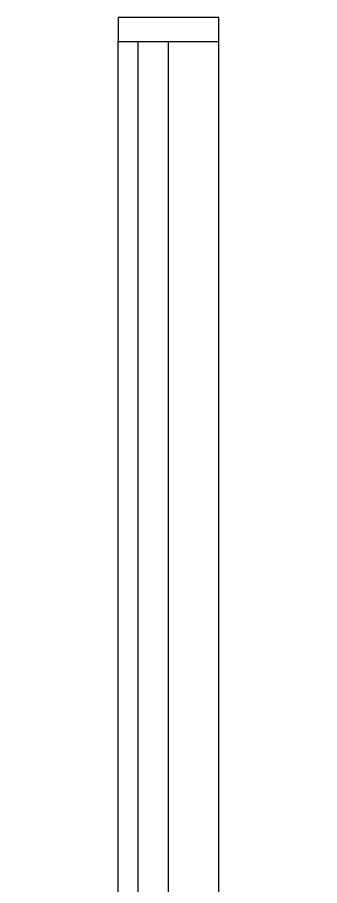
# Model space of a CAD drawing. Header units: millimetres. Extents: x 19868 to 801382, y -4805 to 85279.
# Drawn here: x 745058.2 to 745208.2, y 47757.7 to 48188.9 of the extents above; entities that cross this region are included whole.
import ezdxf

# ---------------------------------------------------------------- set-up
doc = ezdxf.new("R2010")
doc.units = ezdxf.units.MM
doc.header["$LTSCALE"] = 250
doc.layers.add('A-ELE-8', color=8, linetype='Continuous')

# ---------------------------------------------------------------- blocks, each defined once
blk = doc.blocks.new('옥탑난간')
at = {"layer": 'A-ELE-8'}
for p, q in [((-25, 0), (-25, 1188)), ((-15, 205), (-15, 1188)), ((0, 205), (0, 1188)), ((25, 0), (25, 1188)), ((-9, 123.5), (-8, 124.5)), ((-9, 123.5), (-9, 111.5)), ((9, 123.5), (-9, 123.5)), ((8, 124.5), (-8, 124.5)), ((-8, 124.5), (-8, 118.5)), ((8, 124.5), (9, 123.5)), ((8, 124.5), (8, 118.5)), ((9, 123.5), (9, 111.5)), ((-13, 117.5), (-13, 111.5)), ((11, 118.5), (-11, 118.5)), ((13, 117.5), (13, 111.5)), ((-35, 110.5), (35, 110.5))]:
    blk.add_line(p, q, dxfattribs=at)
for points in [[(25, 1200), (-25, 1200), (-25, 1188), (25, 1188)], [(25, 205), (-25, 205), (-25, 193), (25, 193)], [(55, 108), (55, 100), (-55, 100), (-55, 108)], [(35, 108), (35, 110.5), (-35, 110.5), (-35, 108)], [(75, 100), (-75, 100), (-75, 0), (75, 0)]]:
    blk.add_lwpolyline(points, close=True, dxfattribs=at)
blk.add_circle((0, 19.5), 6.5, dxfattribs=at)
for centre, radius, start, end in [((-11, 116), 2.5, 36.8699, 143.1301), ((0, 77.5), 41, 77.3196, 102.6804), ((11, 116), 2.5, 36.8699, 143.1301), ((-11, 113), 2.5, 216.8699, 323.1301), ((0, 151.5), 41, 257.3196, 282.6804), ((11, 113), 2.5, 216.8699, 323.1301), ((11, 113), 2.5, 216.8699, 323.1301)]:
    blk.add_arc(centre, radius, start, end, dxfattribs=at)

msp = doc.modelspace()

# ---------------------------------------------------------------- block references
at = {"layer": 'A-ELE-8'}
msp.add_blockref('옥탑난간', (745133.21, 46988.93), dxfattribs=at)

doc.saveas('drawing.dxf')
